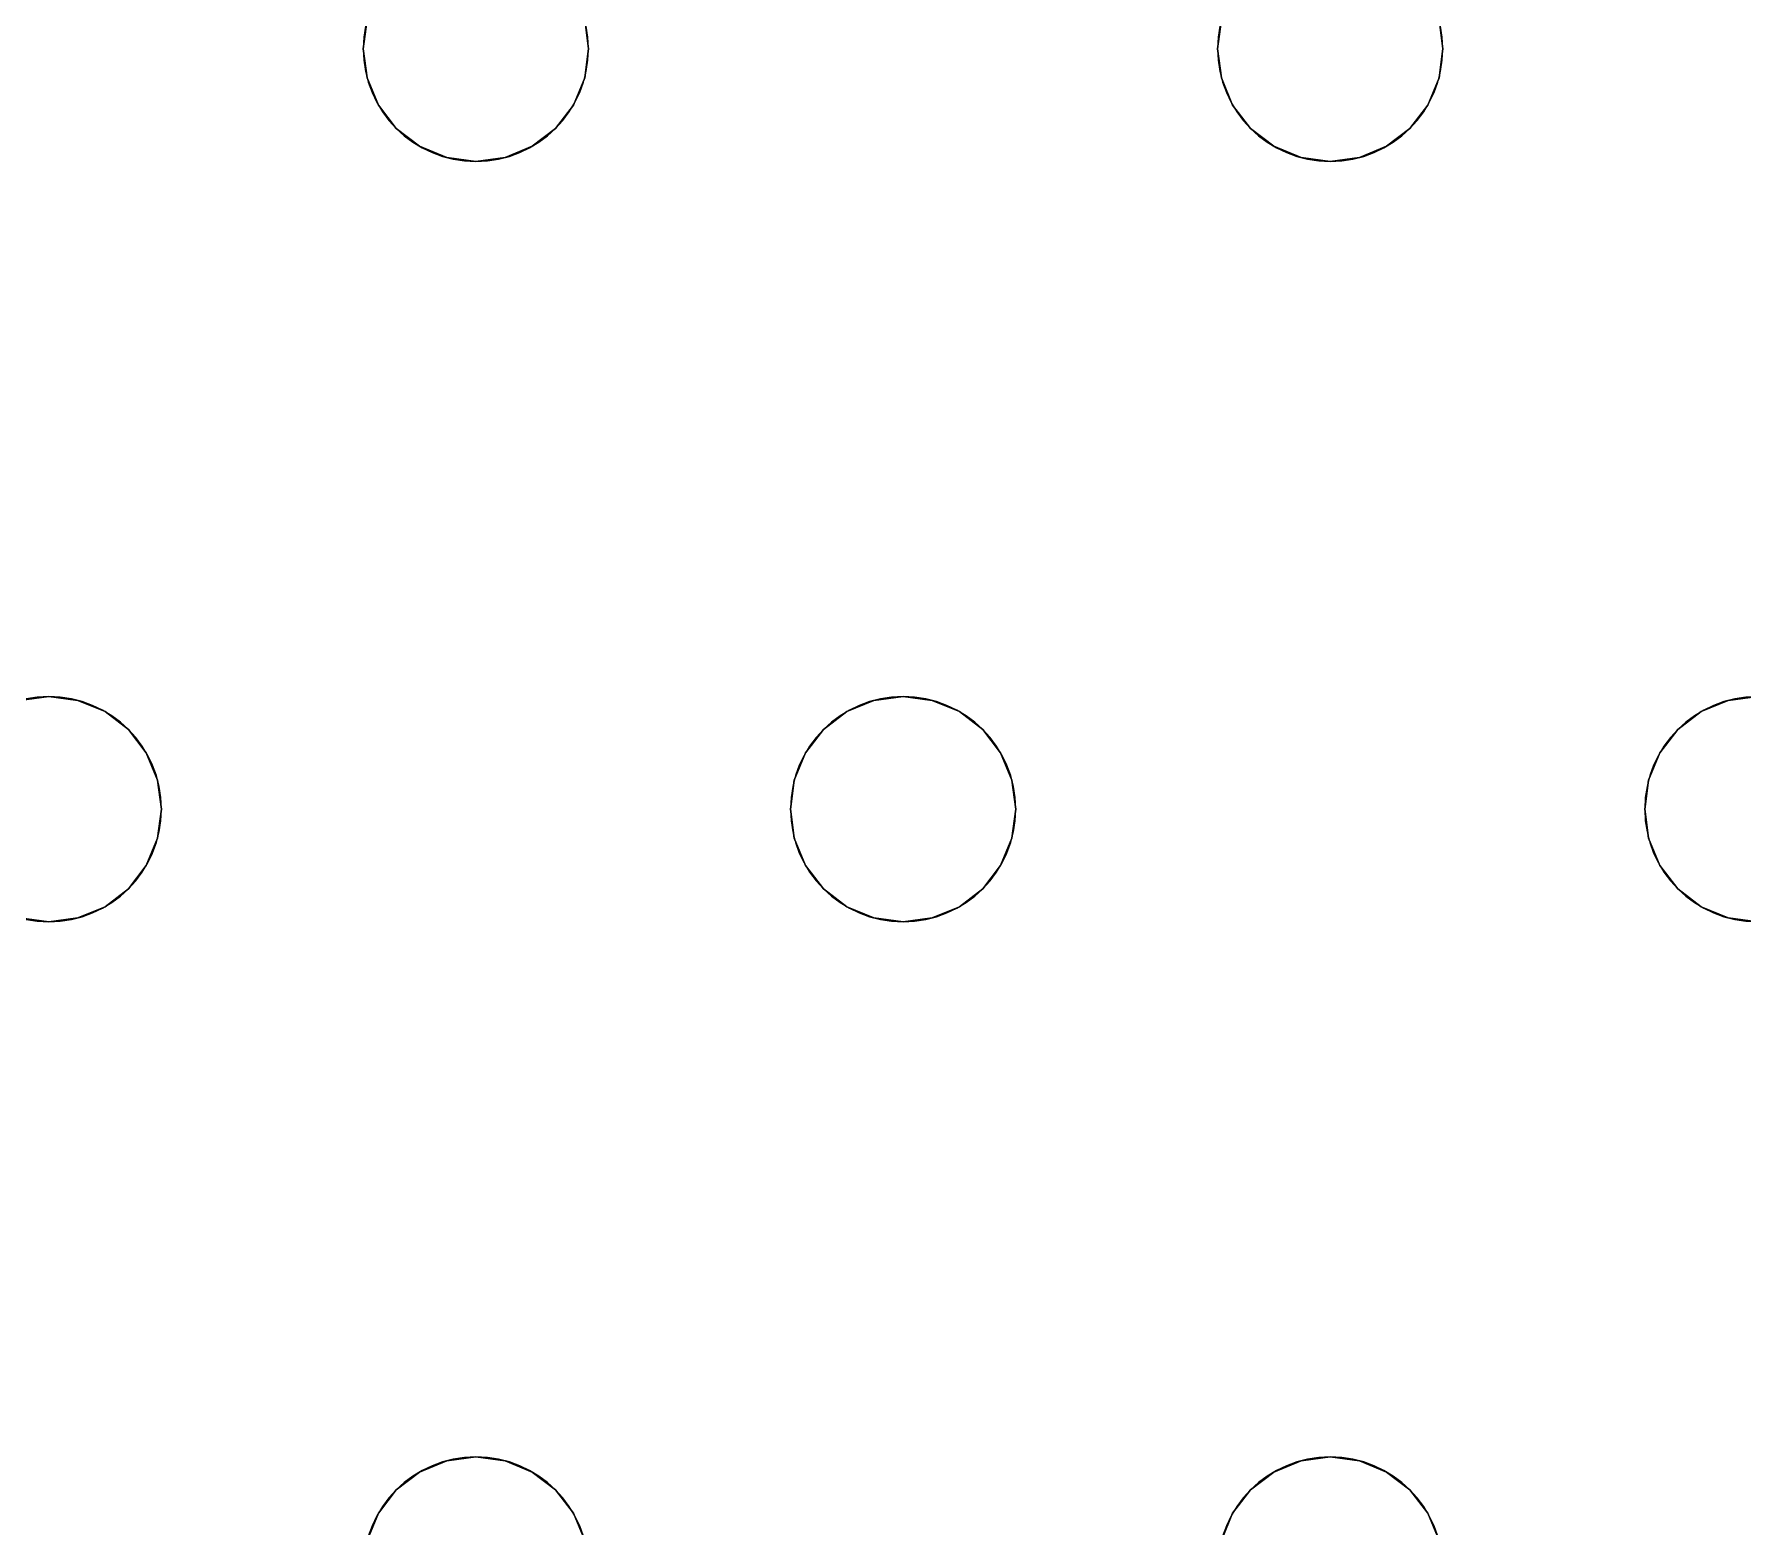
# Model space of a CAD drawing. Header units: millimetres. Extents: x -1 to 1601, y -701 to 1.
# Drawn here: x 1168.6 to 1229.3, y -339.5 to -286.5 of the extents above; entities that cross this region are included whole.
import ezdxf

# ---------------------------------------------------------------- set-up
doc = ezdxf.new("R2010")
doc.units = ezdxf.units.MM
doc.layers.add('IQ_200_3D', color=1, linetype='Continuous')
doc.layers.add('IQ_204_2D', color=7, linetype='Continuous')

msp = doc.modelspace()

# ---------------------------------------------------------------- linework, layer by layer
at = {"layer": 'IQ_200_3D', "lineweight": 18}
for points, invisible_edges in [([(122.762, -68.034, 850), (1477.238, -68.034, 850), (1477.238, -397.966, 850), (122.762, -397.966, 850)], 10), ([(122.762, -68.034, 860), (122.762, -397.966, 860), (1477.238, -397.966, 860), (1477.238, -68.034, 860)], 5), ([(1180.421, -285.965, 890), (1180.82, -285, 890), (1157.815, -285.965, 890), (1157.951, -287, 890)], 10), ([(1210.754, -285.965, 890), (1211.153, -285, 890), (1188.148, -285.965, 890), (1188.284, -287, 890)], 10), ([(1157.951, -287, 888), (1157.815, -285.965, 888), (1180.421, -285.965, 888), (1180.284, -287, 888)], 10), ([(1180.284, -287, 890), (1180.421, -285.965, 890), (1157.951, -287, 890), (1157.815, -288.035, 890)], 10), ([(1180.421, -285.965, 890), (1180.284, -287, 890), (1180.284, -287, 888), (1180.421, -285.965, 888)], 8), ([(1188.284, -287, 890), (1188.148, -285.965, 890), (1188.148, -285.965, 888), (1188.284, -287, 888)], 2), ([(1188.284, -287, 888), (1188.148, -285.965, 888), (1210.754, -285.965, 888), (1210.618, -287, 888)], 10), ([(1210.618, -287, 890), (1210.754, -285.965, 890), (1188.284, -287, 890), (1188.148, -288.035, 890)], 10), ([(1210.754, -285.965, 890), (1210.618, -287, 890), (1210.618, -287, 888), (1210.754, -285.965, 888)], 8), ([(1218.618, -287, 890), (1218.481, -285.965, 890), (1218.481, -285.965, 888), (1218.618, -287, 888)], 2), ([(1218.618, -287, 888), (1218.481, -285.965, 888), (1241.087, -285.965, 888), (1240.951, -287, 888)], 10), ([(1218.618, -287, 890), (1240.951, -287, 890), (1241.087, -285.965, 890), (1218.481, -285.965, 890)], 5), ([(1180.421, -288.035, 890), (1180.284, -287, 890), (1157.815, -288.035, 890), (1157.415, -289, 890)], 10), ([(1157.815, -288.035, 888), (1157.951, -287, 888), (1180.284, -287, 888), (1180.421, -288.035, 888)], 10), ([(1180.284, -287, 890), (1180.421, -288.035, 890), (1180.421, -288.035, 888), (1180.284, -287, 888)], 2), ([(1210.754, -288.035, 890), (1210.618, -287, 890), (1188.148, -288.035, 890), (1187.748, -289, 890)], 10), ([(1188.148, -288.035, 890), (1188.284, -287, 890), (1188.284, -287, 888), (1188.148, -288.035, 888)], 8), ([(1188.148, -288.035, 888), (1188.284, -287, 888), (1210.618, -287, 888), (1210.754, -288.035, 888)], 10), ([(1210.618, -287, 890), (1210.754, -288.035, 890), (1210.754, -288.035, 888), (1210.618, -287, 888)], 2), ([(1218.481, -288.035, 890), (1218.618, -287, 890), (1218.618, -287, 888), (1218.481, -288.035, 888)], 8), ([(1218.481, -288.035, 888), (1218.618, -287, 888), (1240.951, -287, 888), (1241.087, -288.035, 888)], 10), ([(1240.951, -287, 890), (1218.618, -287, 890), (1218.481, -288.035, 890), (1241.087, -288.035, 890)], 5), ([(1157.815, -288.035, 888), (1180.421, -288.035, 888), (1157.415, -289, 888)], 3), ([(1180.82, -289, 888), (1169.118, -310, 888), (1157.415, -289, 888), (1180.421, -288.035, 888)], 7), ([(1180.82, -289, 890), (1180.421, -288.035, 890), (1157.415, -289, 890), (1169.118, -310, 890)], 14), ([(1180.421, -288.035, 890), (1180.82, -289, 890), (1180.82, -289, 888), (1180.421, -288.035, 888)], 10), ([(1187.748, -289, 890), (1188.148, -288.035, 890), (1188.148, -288.035, 888), (1187.748, -289, 888)], 10), ([(1210.754, -288.035, 888), (1211.153, -289, 888), (1187.748, -289, 888), (1188.148, -288.035, 888)], 10), ([(1187.748, -289, 890), (1211.153, -289, 890), (1210.754, -288.035, 890)], 13), ([(1210.754, -288.035, 890), (1211.153, -289, 890), (1211.153, -289, 888), (1210.754, -288.035, 888)], 10), ([(1218.082, -289, 890), (1218.481, -288.035, 890), (1218.481, -288.035, 888), (1218.082, -289, 888)], 10), ([(1241.487, -289, 888), (1229.784, -310, 888), (1218.082, -289, 888), (1241.087, -288.035, 888)], 7), ([(1218.082, -289, 888), (1218.481, -288.035, 888), (1241.087, -288.035, 888)], 14), ([(1241.487, -289, 890), (1241.087, -288.035, 890), (1218.082, -289, 890), (1229.784, -310, 890)], 14), ([(1241.087, -288.035, 890), (1218.481, -288.035, 890), (1218.082, -289, 890)], 13), ([(1156.779, -289.828, 888), (1157.415, -289, 888), (1169.118, -310, 888), (1168.082, -310.136, 888)], 10), ([(1169.118, -310, 890), (1157.415, -289, 890), (1156.779, -289.828, 890), (1168.082, -310.136, 890)], 5), ([(1169.118, -310, 888), (1180.82, -289, 888), (1181.456, -289.828, 888)], 13), ([(1181.456, -289.828, 890), (1180.82, -289, 890), (1169.118, -310, 890), (1170.153, -310.136, 890)], 10), ([(1180.82, -289, 890), (1181.456, -289.828, 890), (1181.456, -289.828, 888), (1180.82, -289, 888)], 10), ([(1187.113, -289.828, 890), (1187.748, -289, 890), (1187.748, -289, 888), (1187.113, -289.828, 888)], 10), ([(1199.451, -310, 888), (1187.113, -289.828, 888), (1187.748, -289, 888), (1211.153, -289, 888)], 13), ([(1187.113, -289.828, 890), (1199.451, -310, 890), (1187.748, -289, 890)], 3), ([(1211.153, -289, 890), (1187.748, -289, 890), (1199.451, -310, 890), (1211.789, -289.828, 890)], 7), ([(1199.451, -310, 888), (1211.153, -289, 888), (1211.789, -289.828, 888), (1200.486, -310.136, 888)], 5), ([(1211.153, -289, 890), (1211.789, -289.828, 890), (1211.789, -289.828, 888), (1211.153, -289, 888)], 10), ([(1217.446, -289.828, 890), (1218.082, -289, 890), (1218.082, -289, 888), (1217.446, -289.828, 888)], 10), ([(1217.446, -289.828, 888), (1218.082, -289, 888), (1229.784, -310, 888), (1228.749, -310.136, 888)], 10), ([(1229.784, -310, 890), (1218.082, -289, 890), (1217.446, -289.828, 890), (1228.749, -310.136, 890)], 5), ([(1170.153, -310.136, 888), (1169.118, -310, 888), (1181.456, -289.828, 888), (1182.284, -290.464, 888)], 10), ([(1182.284, -290.464, 890), (1181.456, -289.828, 890), (1170.153, -310.136, 890), (1171.118, -310.536, 890)], 10), ([(1181.456, -289.828, 890), (1182.284, -290.464, 890), (1182.284, -290.464, 888), (1181.456, -289.828, 888)], 10), ([(1186.284, -290.464, 890), (1187.113, -289.828, 890), (1187.113, -289.828, 888), (1186.284, -290.464, 888)], 10), ([(1198.416, -310.136, 888), (1186.284, -290.464, 888), (1187.113, -289.828, 888), (1199.451, -310, 888)], 5), ([(1198.416, -310.136, 890), (1199.451, -310, 890), (1187.113, -289.828, 890), (1186.284, -290.464, 890)], 10), ([(1200.486, -310.136, 890), (1211.789, -289.828, 890), (1199.451, -310, 890)], 3), ([(1200.486, -310.136, 888), (1211.789, -289.828, 888), (1212.618, -290.464, 888)], 13), ([(1212.618, -290.464, 890), (1211.789, -289.828, 890), (1200.486, -310.136, 890), (1201.451, -310.536, 890)], 10), ([(1211.789, -289.828, 890), (1212.618, -290.464, 890), (1212.618, -290.464, 888), (1211.789, -289.828, 888)], 10), ([(1216.618, -290.464, 890), (1217.446, -289.828, 890), (1217.446, -289.828, 888), (1216.618, -290.464, 888)], 10), ([(1216.618, -290.464, 888), (1217.446, -289.828, 888), (1228.749, -310.136, 888), (1227.784, -310.536, 888)], 10), ([(1228.749, -310.136, 890), (1217.446, -289.828, 890), (1216.618, -290.464, 890)], 13), ([(1182.284, -290.464, 888), (1171.118, -310.536, 888), (1170.153, -310.136, 888)], 13), ([(1183.249, -290.864, 888), (1171.946, -311.172, 888), (1171.118, -310.536, 888), (1182.284, -290.464, 888)], 5), ([(1171.118, -310.536, 890), (1171.946, -311.172, 890), (1183.249, -290.864, 890), (1182.284, -290.464, 890)], 10), ([(1182.284, -290.464, 890), (1183.249, -290.864, 890), (1183.249, -290.864, 888), (1182.284, -290.464, 888)], 10), ([(1185.32, -290.864, 890), (1186.284, -290.464, 890), (1186.284, -290.464, 888), (1185.32, -290.864, 888)], 10), ([(1197.451, -310.536, 888), (1185.32, -290.864, 888), (1186.284, -290.464, 888), (1198.416, -310.136, 888)], 5), ([(1197.451, -310.536, 890), (1198.416, -310.136, 890), (1186.284, -290.464, 890), (1185.32, -290.864, 890)], 10), ([(1212.618, -290.464, 888), (1213.582, -290.864, 888), (1201.451, -310.536, 888), (1200.486, -310.136, 888)], 10), ([(1213.582, -290.864, 890), (1212.618, -290.464, 890), (1201.451, -310.536, 890), (1202.279, -311.172, 890)], 10), ([(1212.618, -290.464, 890), (1213.582, -290.864, 890), (1213.582, -290.864, 888), (1212.618, -290.464, 888)], 10), ([(1215.653, -290.864, 890), (1216.618, -290.464, 890), (1216.618, -290.464, 888), (1215.653, -290.864, 888)], 10), ([(1215.653, -290.864, 888), (1216.618, -290.464, 888), (1227.784, -310.536, 888), (1226.956, -311.172, 888)], 10), ([(1216.618, -290.464, 890), (1215.653, -290.864, 890), (1227.784, -310.536, 890), (1228.749, -310.136, 890)], 10), ([(1171.946, -311.172, 888), (1183.249, -290.864, 888), (1184.284, -291, 888), (1172.582, -312, 888)], 5), ([(1184.284, -291, 890), (1183.249, -290.864, 890), (1171.946, -311.172, 890), (1172.582, -312, 890)], 10), ([(1195.987, -312, 888), (1172.981, -312.965, 888), (1172.582, -312, 888), (1184.284, -291, 888)], 13), ([(1195.987, -312, 890), (1196.622, -311.172, 890), (1184.284, -291, 890), (1172.582, -312, 890)], 14), ([(1184.284, -291, 888), (1183.249, -290.864, 888), (1183.249, -290.864, 890), (1184.284, -291, 890)], 10), ([(1185.32, -290.864, 888), (1184.284, -291, 888), (1184.284, -291, 890), (1185.32, -290.864, 890)], 10), ([(1196.622, -311.172, 888), (1184.284, -291, 888), (1185.32, -290.864, 888), (1197.451, -310.536, 888)], 5), ([(1185.32, -290.864, 890), (1184.284, -291, 890), (1196.622, -311.172, 890), (1197.451, -310.536, 890)], 10), ([(1195.987, -312, 888), (1184.284, -291, 888), (1196.622, -311.172, 888)], 3), ([(1202.279, -311.172, 888), (1201.451, -310.536, 888), (1213.582, -290.864, 888), (1214.618, -291, 888)], 10), ([(1214.618, -291, 890), (1213.582, -290.864, 890), (1202.279, -311.172, 890), (1202.915, -312, 890)], 10), ([(1202.915, -312, 888), (1202.279, -311.172, 888), (1214.618, -291, 888), (1226.32, -312, 888)], 14), ([(1226.32, -312, 890), (1226.956, -311.172, 890), (1214.618, -291, 890), (1202.915, -312, 890)], 14), ([(1214.618, -291, 888), (1213.582, -290.864, 888), (1213.582, -290.864, 890), (1214.618, -291, 890)], 10), ([(1215.653, -290.864, 888), (1214.618, -291, 888), (1214.618, -291, 890), (1215.653, -290.864, 890)], 10), ([(1214.618, -291, 888), (1215.653, -290.864, 888), (1226.956, -311.172, 888), (1226.32, -312, 888)], 10), ([(1215.653, -290.864, 890), (1214.618, -291, 890), (1226.956, -311.172, 890), (1227.784, -310.536, 890)], 10), ([(1168.082, -310.136, 888), (1169.118, -310, 888), (1169.118, -310, 890), (1168.082, -310.136, 890)], 10), ([(1169.118, -310, 888), (1170.153, -310.136, 888), (1170.153, -310.136, 890), (1169.118, -310, 890)], 10), ([(1198.416, -310.136, 888), (1199.451, -310, 888), (1199.451, -310, 890), (1198.416, -310.136, 890)], 10), ([(1199.451, -310, 888), (1200.486, -310.136, 888), (1200.486, -310.136, 890), (1199.451, -310, 890)], 10), ([(1228.749, -310.136, 888), (1229.784, -310, 888), (1229.784, -310, 890), (1228.749, -310.136, 890)], 10), ([(1171.118, -310.536, 890), (1170.153, -310.136, 890), (1170.153, -310.136, 888), (1171.118, -310.536, 888)], 10), ([(1171.946, -311.172, 890), (1171.118, -310.536, 890), (1171.118, -310.536, 888), (1171.946, -311.172, 888)], 10), ([(1197.451, -310.536, 890), (1196.622, -311.172, 890), (1196.622, -311.172, 888), (1197.451, -310.536, 888)], 10), ([(1198.416, -310.136, 890), (1197.451, -310.536, 890), (1197.451, -310.536, 888), (1198.416, -310.136, 888)], 10), ([(1201.451, -310.536, 890), (1200.486, -310.136, 890), (1200.486, -310.136, 888), (1201.451, -310.536, 888)], 10), ([(1202.279, -311.172, 890), (1201.451, -310.536, 890), (1201.451, -310.536, 888), (1202.279, -311.172, 888)], 10), ([(1227.784, -310.536, 890), (1226.956, -311.172, 890), (1226.956, -311.172, 888), (1227.784, -310.536, 888)], 10), ([(1228.749, -310.136, 890), (1227.784, -310.536, 890), (1227.784, -310.536, 888), (1228.749, -310.136, 888)], 10), ([(1172.582, -312, 890), (1171.946, -311.172, 890), (1171.946, -311.172, 888), (1172.582, -312, 888)], 10), ([(1196.622, -311.172, 890), (1195.987, -312, 890), (1195.987, -312, 888), (1196.622, -311.172, 888)], 10), ([(1202.915, -312, 890), (1202.279, -311.172, 890), (1202.279, -311.172, 888), (1202.915, -312, 888)], 10), ([(1226.956, -311.172, 890), (1226.32, -312, 890), (1226.32, -312, 888), (1226.956, -311.172, 888)], 10), ([(1172.981, -312.965, 890), (1172.582, -312, 890), (1172.582, -312, 888), (1172.981, -312.965, 888)], 10), ([(1172.582, -312, 890), (1172.981, -312.965, 890), (1195.987, -312, 890)], 14), ([(1195.587, -312.965, 888), (1173.118, -314, 888), (1172.981, -312.965, 888), (1195.987, -312, 888)], 5), ([(1195.587, -312.965, 890), (1195.987, -312, 890), (1172.981, -312.965, 890), (1173.118, -314, 890)], 10), ([(1195.987, -312, 890), (1195.587, -312.965, 890), (1195.587, -312.965, 888), (1195.987, -312, 888)], 10), ([(1203.315, -312.965, 890), (1202.915, -312, 890), (1202.915, -312, 888), (1203.315, -312.965, 888)], 10), ([(1203.315, -312.965, 888), (1202.915, -312, 888), (1226.32, -312, 888), (1225.921, -312.965, 888)], 10), ([(1203.315, -312.965, 890), (1225.921, -312.965, 890), (1226.32, -312, 890), (1202.915, -312, 890)], 5), ([(1226.32, -312, 890), (1225.921, -312.965, 890), (1225.921, -312.965, 888), (1226.32, -312, 888)], 10), ([(1173.118, -314, 890), (1172.981, -312.965, 890), (1172.981, -312.965, 888), (1173.118, -314, 888)], 2), ([(1195.451, -314, 890), (1195.587, -312.965, 890), (1173.118, -314, 890), (1172.981, -315.035, 890)], 10), ([(1173.118, -314, 888), (1195.587, -312.965, 888), (1195.451, -314, 888)], 13), ([(1195.587, -312.965, 890), (1195.451, -314, 890), (1195.451, -314, 888), (1195.587, -312.965, 888)], 8), ([(1203.451, -314, 890), (1203.315, -312.965, 890), (1203.315, -312.965, 888), (1203.451, -314, 888)], 2), ([(1203.451, -314, 888), (1203.315, -312.965, 888), (1225.921, -312.965, 888), (1225.784, -314, 888)], 10), ([(1203.451, -314, 890), (1225.784, -314, 890), (1225.921, -312.965, 890), (1203.315, -312.965, 890)], 5), ([(1225.921, -312.965, 890), (1225.784, -314, 890), (1225.784, -314, 888), (1225.921, -312.965, 888)], 8), ([(1172.981, -315.035, 890), (1173.118, -314, 890), (1173.118, -314, 888), (1172.981, -315.035, 888)], 8), ([(1195.451, -314, 888), (1195.587, -315.035, 888), (1172.981, -315.035, 888), (1173.118, -314, 888)], 10), ([(1172.981, -315.035, 890), (1195.587, -315.035, 890), (1195.451, -314, 890)], 13), ([(1195.451, -314, 890), (1195.587, -315.035, 890), (1195.587, -315.035, 888), (1195.451, -314, 888)], 2), ([(1225.921, -315.035, 888), (1202.915, -316, 888), (1203.315, -315.035, 888), (1225.784, -314, 888)], 5), ([(1225.921, -315.035, 890), (1225.784, -314, 890), (1203.315, -315.035, 890), (1202.915, -316, 890)], 10), ([(1203.315, -315.035, 890), (1203.451, -314, 890), (1203.451, -314, 888), (1203.315, -315.035, 888)], 8), ([(1225.784, -314, 888), (1203.315, -315.035, 888), (1203.451, -314, 888)], 13), ([(1225.784, -314, 890), (1203.451, -314, 890), (1203.315, -315.035, 890)], 13), ([(1225.784, -314, 890), (1225.921, -315.035, 890), (1225.921, -315.035, 888), (1225.784, -314, 888)], 2), ([(1172.582, -316, 890), (1172.981, -315.035, 890), (1172.981, -315.035, 888), (1172.582, -316, 888)], 10), ([(1172.582, -316, 888), (1172.981, -315.035, 888), (1195.587, -315.035, 888), (1195.987, -316, 888)], 10), ([(1172.582, -316, 890), (1195.987, -316, 890), (1195.587, -315.035, 890), (1172.981, -315.035, 890)], 5), ([(1195.587, -315.035, 890), (1195.987, -316, 890), (1195.987, -316, 888), (1195.587, -315.035, 888)], 10), ([(1202.915, -316, 890), (1203.315, -315.035, 890), (1203.315, -315.035, 888), (1202.915, -316, 888)], 10), ([(1226.32, -316, 888), (1202.915, -316, 888), (1225.921, -315.035, 888)], 3), ([(1226.32, -316, 890), (1225.921, -315.035, 890), (1202.915, -316, 890), (1214.618, -337, 890)], 14), ([(1225.921, -315.035, 890), (1226.32, -316, 890), (1226.32, -316, 888), (1225.921, -315.035, 888)], 10), ([(1171.946, -316.828, 890), (1172.582, -316, 890), (1172.582, -316, 888), (1171.946, -316.828, 888)], 10), ([(1184.284, -337, 888), (1171.946, -316.828, 888), (1172.582, -316, 888), (1195.987, -316, 888)], 13), ([(1172.582, -316, 890), (1171.946, -316.828, 890), (1184.284, -337, 890), (1195.987, -316, 890)], 14), ([(1184.284, -337, 888), (1195.987, -316, 888), (1196.622, -316.828, 888), (1185.32, -337.136, 888)], 5), ([(1196.622, -316.828, 890), (1195.987, -316, 890), (1184.284, -337, 890), (1185.32, -337.136, 890)], 10), ([(1195.987, -316, 890), (1196.622, -316.828, 890), (1196.622, -316.828, 888), (1195.987, -316, 888)], 10), ([(1202.279, -316.828, 890), (1202.915, -316, 890), (1202.915, -316, 888), (1202.279, -316.828, 888)], 10), ([(1214.618, -337, 888), (1202.279, -316.828, 888), (1202.915, -316, 888), (1226.32, -316, 888)], 13), ([(1202.279, -316.828, 890), (1214.618, -337, 890), (1202.915, -316, 890)], 3), ([(1214.618, -337, 888), (1226.32, -316, 888), (1226.956, -316.828, 888), (1215.653, -337.136, 888)], 5), ([(1226.956, -316.828, 890), (1226.32, -316, 890), (1214.618, -337, 890), (1215.653, -337.136, 890)], 10), ([(1226.32, -316, 890), (1226.956, -316.828, 890), (1226.956, -316.828, 888), (1226.32, -316, 888)], 10), ([(1171.118, -317.464, 890), (1171.946, -316.828, 890), (1171.946, -316.828, 888), (1171.118, -317.464, 888)], 10), ([(1171.118, -317.464, 888), (1171.946, -316.828, 888), (1183.249, -337.136, 888), (1182.284, -337.536, 888)], 10), ([(1171.946, -316.828, 890), (1171.118, -317.464, 890), (1183.249, -337.136, 890), (1184.284, -337, 890)], 10), ([(1171.946, -316.828, 888), (1184.284, -337, 888), (1183.249, -337.136, 888)], 13), ([(1185.32, -337.136, 888), (1196.622, -316.828, 888), (1197.451, -317.464, 888), (1186.284, -337.536, 888)], 5), ([(1197.451, -317.464, 890), (1196.622, -316.828, 890), (1185.32, -337.136, 890), (1186.284, -337.536, 890)], 10), ([(1196.622, -316.828, 890), (1197.451, -317.464, 890), (1197.451, -317.464, 888), (1196.622, -316.828, 888)], 10), ([(1201.451, -317.464, 890), (1202.279, -316.828, 890), (1202.279, -316.828, 888), (1201.451, -317.464, 888)], 10), ([(1201.451, -317.464, 888), (1202.279, -316.828, 888), (1213.582, -337.136, 888), (1212.618, -337.536, 888)], 10), ([(1202.279, -316.828, 890), (1201.451, -317.464, 890), (1213.582, -337.136, 890), (1214.618, -337, 890)], 10), ([(1213.582, -337.136, 888), (1202.279, -316.828, 888), (1214.618, -337, 888)], 3), ([(1215.653, -337.136, 888), (1226.956, -316.828, 888), (1227.784, -317.464, 888), (1216.618, -337.536, 888)], 5), ([(1227.784, -317.464, 890), (1226.956, -316.828, 890), (1215.653, -337.136, 890), (1216.618, -337.536, 890)], 10), ([(1226.956, -316.828, 890), (1227.784, -317.464, 890), (1227.784, -317.464, 888), (1226.956, -316.828, 888)], 10), ([(1168.082, -317.864, 888), (1169.118, -318, 888), (1156.779, -338.172, 888), (1155.951, -337.536, 888)], 10), ([(1169.118, -318, 890), (1168.082, -317.864, 890), (1156.779, -338.172, 890), (1157.415, -339, 890)], 10), ([(1169.118, -318, 888), (1168.082, -317.864, 888), (1168.082, -317.864, 890), (1169.118, -318, 890)], 10), ([(1170.153, -317.864, 888), (1169.118, -318, 888), (1169.118, -318, 890), (1170.153, -317.864, 890)], 10), ([(1169.118, -318, 888), (1170.153, -317.864, 888), (1181.456, -338.172, 888), (1180.82, -339, 888)], 10), ([(1170.153, -317.864, 890), (1169.118, -318, 890), (1181.456, -338.172, 890)], 14), ([(1170.153, -317.864, 890), (1171.118, -317.464, 890), (1171.118, -317.464, 888), (1170.153, -317.864, 888)], 10), ([(1182.284, -337.536, 888), (1181.456, -338.172, 888), (1170.153, -317.864, 888), (1171.118, -317.464, 888)], 10), ([(1170.153, -317.864, 890), (1181.456, -338.172, 890), (1182.284, -337.536, 890), (1171.118, -317.464, 890)], 5), ([(1183.249, -337.136, 890), (1171.118, -317.464, 890), (1182.284, -337.536, 890)], 3), ([(1186.284, -337.536, 888), (1197.451, -317.464, 888), (1198.416, -317.864, 888), (1187.113, -338.172, 888)], 5), ([(1198.416, -317.864, 890), (1197.451, -317.464, 890), (1186.284, -337.536, 890), (1187.113, -338.172, 890)], 10), ([(1187.113, -338.172, 888), (1198.416, -317.864, 888), (1199.451, -318, 888)], 13), ([(1187.113, -338.172, 890), (1199.451, -318, 890), (1198.416, -317.864, 890)], 13), ([(1197.451, -317.464, 890), (1198.416, -317.864, 890), (1198.416, -317.864, 888), (1197.451, -317.464, 888)], 10), ([(1199.451, -318, 888), (1198.416, -317.864, 888), (1198.416, -317.864, 890), (1199.451, -318, 890)], 10), ([(1200.486, -317.864, 888), (1199.451, -318, 888), (1199.451, -318, 890), (1200.486, -317.864, 890)], 10), ([(1199.451, -318, 888), (1200.486, -317.864, 888), (1211.789, -338.172, 888), (1211.153, -339, 888)], 10), ([(1199.451, -318, 890), (1211.153, -339, 890), (1211.789, -338.172, 890), (1200.486, -317.864, 890)], 5), ([(1200.486, -317.864, 890), (1201.451, -317.464, 890), (1201.451, -317.464, 888), (1200.486, -317.864, 888)], 10), ([(1212.618, -337.536, 888), (1211.789, -338.172, 888), (1200.486, -317.864, 888), (1201.451, -317.464, 888)], 10), ([(1201.451, -317.464, 890), (1200.486, -317.864, 890), (1212.618, -337.536, 890), (1213.582, -337.136, 890)], 10), ([(1211.789, -338.172, 890), (1212.618, -337.536, 890), (1200.486, -317.864, 890)], 14), ([(1227.784, -317.464, 888), (1228.749, -317.864, 888), (1216.618, -337.536, 888)], 14), ([(1228.749, -317.864, 890), (1227.784, -317.464, 890), (1216.618, -337.536, 890), (1217.446, -338.172, 890)], 10), ([(1228.749, -317.864, 888), (1229.784, -318, 888), (1217.446, -338.172, 888), (1216.618, -337.536, 888)], 10), ([(1217.446, -338.172, 890), (1218.082, -339, 890), (1229.784, -318, 890), (1228.749, -317.864, 890)], 10), ([(1227.784, -317.464, 890), (1228.749, -317.864, 890), (1228.749, -317.864, 888), (1227.784, -317.464, 888)], 10), ([(1229.784, -318, 888), (1228.749, -317.864, 888), (1228.749, -317.864, 890), (1229.784, -318, 890)], 10), ([(1169.118, -318, 888), (1180.82, -339, 888), (1157.415, -339, 888), (1156.779, -338.172, 888)], 11), ([(1180.82, -339, 890), (1181.456, -338.172, 890), (1169.118, -318, 890), (1157.415, -339, 890)], 14), ([(1199.451, -318, 888), (1211.153, -339, 888), (1187.748, -339, 888), (1187.113, -338.172, 888)], 11), ([(1187.748, -339, 890), (1211.153, -339, 890), (1199.451, -318, 890), (1187.113, -338.172, 890)], 7), ([(1218.082, -339, 888), (1217.446, -338.172, 888), (1229.784, -318, 888), (1241.487, -339, 888)], 14), ([(1241.487, -339, 890), (1242.122, -338.172, 890), (1229.784, -318, 890), (1218.082, -339, 890)], 14), ([(1183.249, -337.136, 890), (1182.284, -337.536, 890), (1182.284, -337.536, 888), (1183.249, -337.136, 888)], 10), ([(1183.249, -337.136, 888), (1184.284, -337, 888), (1184.284, -337, 890), (1183.249, -337.136, 890)], 10), ([(1184.284, -337, 888), (1185.32, -337.136, 888), (1185.32, -337.136, 890), (1184.284, -337, 890)], 10), ([(1186.284, -337.536, 890), (1185.32, -337.136, 890), (1185.32, -337.136, 888), (1186.284, -337.536, 888)], 10), ([(1213.582, -337.136, 890), (1212.618, -337.536, 890), (1212.618, -337.536, 888), (1213.582, -337.136, 888)], 10), ([(1213.582, -337.136, 888), (1214.618, -337, 888), (1214.618, -337, 890), (1213.582, -337.136, 890)], 10), ([(1214.618, -337, 888), (1215.653, -337.136, 888), (1215.653, -337.136, 890), (1214.618, -337, 890)], 10), ([(1216.618, -337.536, 890), (1215.653, -337.136, 890), (1215.653, -337.136, 888), (1216.618, -337.536, 888)], 10), ([(1182.284, -337.536, 890), (1181.456, -338.172, 890), (1181.456, -338.172, 888), (1182.284, -337.536, 888)], 10), ([(1187.113, -338.172, 890), (1186.284, -337.536, 890), (1186.284, -337.536, 888), (1187.113, -338.172, 888)], 10), ([(1212.618, -337.536, 890), (1211.789, -338.172, 890), (1211.789, -338.172, 888), (1212.618, -337.536, 888)], 10), ([(1217.446, -338.172, 890), (1216.618, -337.536, 890), (1216.618, -337.536, 888), (1217.446, -338.172, 888)], 10), ([(1181.456, -338.172, 890), (1180.82, -339, 890), (1180.82, -339, 888), (1181.456, -338.172, 888)], 10), ([(1187.748, -339, 890), (1187.113, -338.172, 890), (1187.113, -338.172, 888), (1187.748, -339, 888)], 10), ([(1211.789, -338.172, 890), (1211.153, -339, 890), (1211.153, -339, 888), (1211.789, -338.172, 888)], 10), ([(1218.082, -339, 890), (1217.446, -338.172, 890), (1217.446, -338.172, 888), (1218.082, -339, 888)], 10), ([(1157.815, -339.965, 888), (1157.415, -339, 888), (1180.82, -339, 888), (1180.421, -339.965, 888)], 10), ([(1157.815, -339.965, 890), (1180.421, -339.965, 890), (1180.82, -339, 890), (1157.415, -339, 890)], 5), ([(1180.82, -339, 890), (1180.421, -339.965, 890), (1180.421, -339.965, 888), (1180.82, -339, 888)], 10), ([(1188.148, -339.965, 890), (1187.748, -339, 890), (1187.748, -339, 888), (1188.148, -339.965, 888)], 10), ([(1188.148, -339.965, 888), (1187.748, -339, 888), (1211.153, -339, 888), (1210.754, -339.965, 888)], 10), ([(1211.153, -339, 890), (1187.748, -339, 890), (1188.148, -339.965, 890), (1210.754, -339.965, 890)], 5), ([(1211.153, -339, 890), (1210.754, -339.965, 890), (1210.754, -339.965, 888), (1211.153, -339, 888)], 10), ([(1218.481, -339.965, 890), (1218.082, -339, 890), (1218.082, -339, 888), (1218.481, -339.965, 888)], 10), ([(1241.487, -339, 888), (1241.087, -339.965, 888), (1218.481, -339.965, 888), (1218.082, -339, 888)], 10), ([(1241.487, -339, 890), (1218.082, -339, 890), (1218.481, -339.965, 890), (1241.087, -339.965, 890)], 5)]:
    msp.add_3dface(points, dxfattribs=dict(at, invisible_edges=invisible_edges))
at = {"layer": 'IQ_204_2D'}
for centre, start, end in [((1184.284, -287), 360, 180), ((1214.618, -287), 0, 180), ((1184.284, -287), 180, 360), ((1214.618, -287), 180, 360), ((1169.118, -314), 0, 180), ((1199.451, -314), 360, 180), ((1229.784, -314), 0, 180), ((1169.118, -314), 180, 360), ((1199.451, -314), 180, 360), ((1229.784, -314), 180, 360), ((1184.284, -341), 360, 180), ((1214.618, -341), 0, 180)]:
    msp.add_arc(centre, 4, start, end, dxfattribs=at)

# ---------------------------------------------------------------- meshes
at = {"layer": 'IQ_200_3D', "lineweight": 18}
mesh = msp.add_polyface(dxfattribs=at)
corners = [(1600, 0, 850), (1600, -700, 850), (0, -700, 850), (0, 0, 850), (1210.5, -594, 850), (1211.556, -602.023, 850), (1214.653, -609.5, 850), (1219.58, -615.92, 850), (1226, -620.847, 850), (1233.477, -623.944, 850), (1241.5, -625, 850), (1459.5, -625, 850), (1467.523, -623.944, 850), (1475, -620.847, 850), (1481.42, -615.92, 850), (1486.347, -609.5, 850), (1489.444, -602.023, 850), (1490.5, -594, 850), (1490.5, -476, 850), (1489.444, -467.977, 850), (1486.347, -460.5, 850), (1481.42, -454.08, 850), (1475, -449.153, 850), (1467.523, -446.056, 850), (1459.5, -445, 850), (1241.5, -445, 850), (1233.477, -446.056, 850), (1226, -449.153, 850), (1219.58, -454.08, 850), (1214.653, -460.5, 850), (1211.556, -467.977, 850), (1210.5, -476, 850), (1477.5, -68.034, 850), (122.5, -68.034, 850), (110.412, -69.625, 850), (99.148, -74.291, 850), (89.475, -81.713, 850), (82.053, -91.386, 850), (77.388, -102.65, 850), (75.796, -114.738, 850), (75.796, -351.262, 850), (77.388, -363.35, 850), (82.053, -374.614, 850), (89.475, -384.287, 850), (99.148, -391.709, 850), (110.412, -396.375, 850), (122.5, -397.966, 850), (1477.5, -397.966, 850), (1489.588, -396.375, 850), (1500.852, -391.709, 850), (1510.525, -384.287, 850), (1517.947, -374.614, 850), (1522.612, -363.35, 850), (1524.204, -351.262, 850), (1524.204, -114.738, 850), (1522.612, -102.65, 850), (1517.947, -91.386, 850), (1510.525, -81.713, 850), (1500.852, -74.291, 850), (1489.588, -69.625, 850)]
mesh.append_faces([[corners[k] for k in face] for face in [(37, 3, 36), (35, 3, 34), (4, 46, 31), (31, 46, 30), (55, 0, 54), (16, 1, 15), (14, 1, 13), (21, 49, 20), (11, 1, 10)]], dxfattribs={"vtx0": -1, "vtx1": -1})
mesh.append_faces([[corners[k] for k in face] for face in [(3, 37, 38), (3, 38, 39), (3, 39, 40, 2), (2, 40, 41), (46, 4, 5), (2, 6, 7), (46, 29, 30), (46, 28, 29), (26, 46, 47, 25), (46, 26, 27), (0, 59, 32, 3), (20, 49, 50, 19), (47, 24, 25), (0, 55, 56), (1, 52, 53), (19, 50, 51, 18), (1, 16, 17)]], dxfattribs={"vtx0": -1, "vtx2": -1})
mesh.append_faces([[corners[k] for k in face] for face in [(2, 45, 46, 5), (1, 17, 18, 51)]], dxfattribs={"vtx0": -1, "vtx2": -1, "vtx3": -1})
mesh.append_faces([[corners[k] for k in face] for face in [(41, 42, 2), (35, 36, 3), (33, 34, 3, 32), (43, 44, 2), (44, 45, 2), (42, 43, 2), (5, 6, 2), (27, 28, 46), (7, 8, 2), (8, 9, 2), (58, 59, 0), (56, 57, 0), (57, 58, 0), (51, 52, 1), (23, 24, 47), (11, 12, 1), (12, 13, 1), (14, 15, 1)]], dxfattribs={"vtx1": -1, "vtx2": -1})
mesh.append_faces([[corners[k] for k in face] for face in [(1, 2, 9, 10), (47, 48, 22, 23), (48, 49, 21, 22), (53, 54, 0, 1)]], dxfattribs={"vtx1": -1, "vtx3": -1})
mesh = msp.add_polyface(dxfattribs=at)
corners = [(1600, -700, 900), (1600, -23, 900), (0, -23, 900), (0, -700, 900), (90, -35.113, 900), (1510, -35.113, 900), (1529.382, -37.665, 900), (1547.443, -45.146, 900), (1562.953, -57.047, 900), (1574.854, -72.557, 900), (1582.335, -90.618, 900), (1584.887, -110, 900), (1584.887, -610, 900), (1582.335, -629.382, 900), (1574.854, -647.443, 900), (1562.953, -662.953, 900), (1547.443, -674.854, 900), (1529.382, -682.335, 900), (1510, -684.887, 900), (90, -684.887, 900), (70.618, -682.335, 900), (52.557, -674.854, 900), (37.047, -662.953, 900), (25.146, -647.443, 900), (17.665, -629.382, 900), (15.113, -610, 900), (15.113, -110, 900), (17.665, -90.618, 900), (25.146, -72.557, 900), (37.047, -57.047, 900), (52.557, -45.146, 900), (70.618, -37.665, 900)]
mesh.append_faces([[corners[k] for k in face] for face in [(9, 1, 8), (14, 0, 13), (31, 2, 30), (28, 2, 27), (21, 3, 20), (23, 3, 22)]], dxfattribs={"vtx0": -1, "vtx1": -1})
mesh.append_faces([[corners[k] for k in face] for face in [(1, 9, 10), (1, 11, 12, 0), (0, 14, 15), (0, 18, 19), (2, 28, 29), (3, 23, 24)]], dxfattribs={"vtx0": -1, "vtx2": -1})
mesh.append_faces([[corners[k] for k in face] for face in [(10, 11, 1), (5, 6, 1), (7, 8, 1), (6, 7, 1), (12, 13, 0), (15, 16, 0), (17, 18, 0), (16, 17, 0), (31, 4, 2), (29, 30, 2), (26, 27, 2), (21, 22, 3), (24, 25, 3)]], dxfattribs={"vtx1": -1, "vtx2": -1})
mesh.append_faces([[corners[k] for k in face] for face in [(4, 5, 1, 2), (25, 26, 2, 3), (19, 20, 3, 0)]], dxfattribs={"vtx1": -1, "vtx3": -1})
mesh = msp.add_polyface(dxfattribs=at)
corners = [(1510, -48.392, 890), (90, -48.392, 890), (66.424, -53.082, 890), (46.437, -66.437, 890), (33.082, -86.424, 890), (28.392, -110, 890), (28.392, -610, 890), (33.082, -633.576, 890), (46.437, -653.563, 890), (66.424, -666.918, 890), (90, -671.608, 890), (1510, -671.608, 890), (1533.576, -666.918, 890), (1553.563, -653.563, 890), (1566.918, -633.576, 890), (1571.608, -610, 890), (1571.608, -110, 890), (1566.918, -86.424, 890), (1553.563, -66.437, 890), (1533.576, -53.082, 890), (122.5, -418.034, 890), (1477.5, -418.034, 890), (1489.656, -419.634, 890), (1500.983, -424.326, 890), (1510.71, -431.79, 890), (1518.174, -441.517, 890), (1522.866, -452.844, 890), (1524.466, -465, 890), (1524.466, -605, 890), (1522.866, -617.156, 890), (1518.174, -628.483, 890), (1510.71, -638.21, 890), (1500.983, -645.674, 890), (1489.656, -650.366, 890), (1477.5, -651.966, 890), (122.5, -651.966, 890), (110.344, -650.366, 890), (99.017, -645.674, 890), (89.29, -638.21, 890), (81.826, -628.483, 890), (77.134, -617.156, 890), (75.534, -605, 890), (75.534, -465, 890), (77.134, -452.844, 890), (81.826, -441.517, 890), (89.29, -431.79, 890), (99.017, -424.326, 890), (110.344, -419.634, 890), (122.5, -68.034, 890), (1477.5, -68.034, 890), (1489.588, -69.625, 890), (1500.852, -74.291, 890), (1510.525, -81.713, 890), (1517.947, -91.386, 890), (1522.612, -102.65, 890), (1524.204, -114.738, 890), (1524.204, -351.262, 890), (1522.612, -363.35, 890), (1517.947, -374.614, 890), (1510.525, -384.287, 890), (1500.852, -391.709, 890), (1489.588, -396.375, 890), (1477.5, -397.966, 890), (122.5, -397.966, 890), (110.412, -396.375, 890), (99.148, -391.709, 890), (89.475, -384.287, 890), (82.053, -374.614, 890), (77.388, -363.35, 890), (75.796, -351.262, 890), (75.796, -114.738, 890), (77.388, -102.65, 890), (82.053, -91.386, 890), (89.475, -81.713, 890), (99.148, -74.291, 890), (110.412, -69.625, 890)]
mesh.append_faces([[corners[k] for k in face] for face in [(65, 47, 64), (75, 1, 74), (71, 5, 70), (73, 2, 72)]], dxfattribs={"vtx0": -1, "vtx1": -1})
mesh.append_faces([[corners[k] for k in face] for face in [(15, 28, 29, 14), (11, 32, 33), (16, 55, 56, 15), (54, 17, 18, 53), (53, 18, 19, 52), (52, 19, 0, 51), (0, 50, 51), (10, 37, 38, 9), (64, 47, 20, 63), (8, 39, 40, 7), (39, 8, 9, 38), (69, 42, 43), (1, 75, 48, 0), (3, 71, 72, 2)]], dxfattribs={"vtx0": -1, "vtx2": -1})
mesh.append_faces([[corners[k] for k in face] for face in [(6, 41, 42, 69)]], dxfattribs={"vtx0": -1, "vtx2": -1, "vtx3": -1})
mesh.append_faces([[corners[k] for k in face] for face in [(11, 33, 34, 35), (71, 3, 4, 5)]], dxfattribs={"vtx0": -1, "vtx3": -1})
mesh.append_faces([[corners[k] for k in face] for face in [(49, 50, 0, 48), (36, 37, 10)]], dxfattribs={"vtx1": -1, "vtx2": -1})
mesh.append_faces([[corners[k] for k in face] for face in [(27, 28, 15, 56)]], dxfattribs={"vtx1": -1, "vtx2": -1, "vtx3": -1})
mesh.append_faces([[corners[k] for k in face] for face in [(13, 14, 29, 30), (12, 13, 30, 31), (26, 27, 56, 57), (31, 32, 11, 12), (24, 25, 58, 59), (21, 22, 61, 62), (22, 23, 60, 61), (23, 24, 59, 60), (25, 26, 57, 58), (54, 55, 16, 17), (20, 21, 62, 63), (35, 36, 10, 11), (45, 46, 66, 67), (46, 47, 65, 66), (6, 7, 40, 41), (43, 44, 68, 69), (44, 45, 67, 68), (73, 74, 1, 2), (69, 70, 5, 6)]], dxfattribs={"vtx1": -1, "vtx3": -1})

doc.saveas('drawing.dxf')
